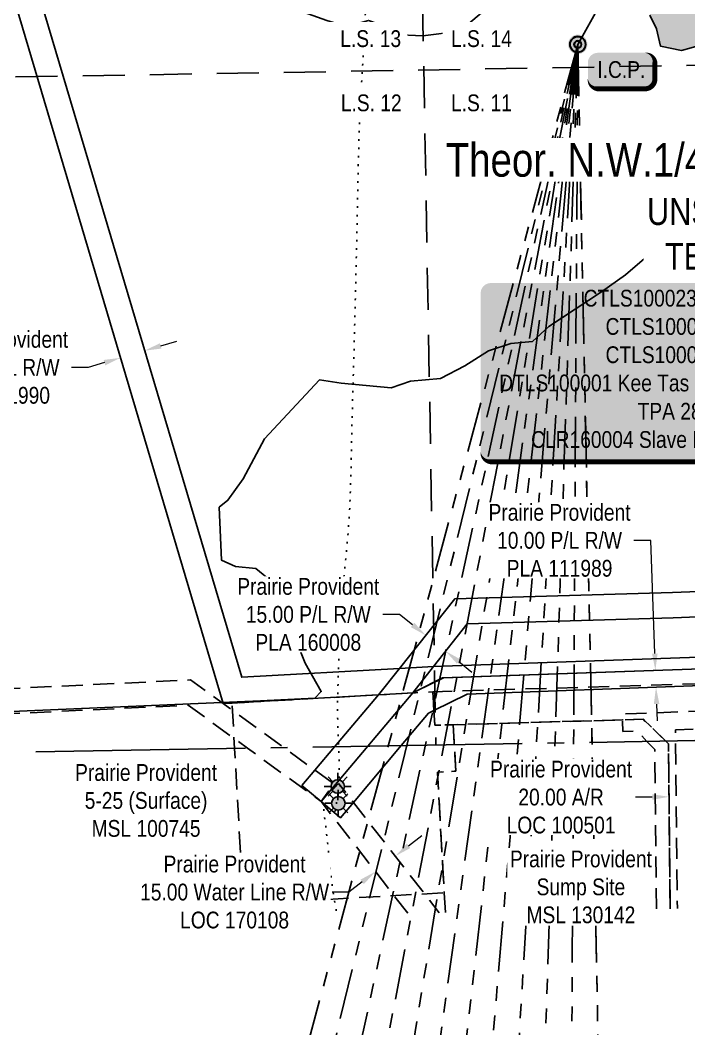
# Model space of a CAD drawing. Extents: x 570482 to 581403, y 6264409 to 6273171.
# Drawn here: x 574931 to 575329, y 6270443 to 6271044 of the extents above; entities that cross this region are included whole.
import ezdxf

# ---------------------------------------------------------------- set-up
doc = ezdxf.new("R2010")
doc.units = 0
doc.header["$LTSCALE"] = 5
doc.header["$PDMODE"] = 34
doc.header["$PDSIZE"] = 0.03
for name, pattern in [('foc-ACCESSROAD', [3.75, 2.5, -1.25]), ('foc-DOT', [1, 0.2, -0.8]), ('foc-DRILLPATH', [14.75, 6, -1.75, 1.75, -1.75, 1.75, -1.75]), ('foc-FLOWLINE', [3.75, 2.5, -1.25]), ('foc-LSD', [8, 5, -3]), ('foc-QUARTERLINE', [33, 25, -3, 2, -3])]:
    doc.linetypes.add(name, pattern=pattern)
doc.layers.get('Defpoints').update_dxf_attribs({"color": 9})
for name, color, linetype in [('ABADATA-DRILL', 8, 'foc-DOT'), ('AS-SURFACE IMPACT', 7, 'Continuous'), ('C-SYMBOL', 7, 'Continuous'), ('CG-NOTES', 7, 'Continuous'), ('DRILL-T', 8, 'Continuous'), ('F-AR', 190, 'foc-ACCESSROAD'), ('F-EZE', 190, 'foc-FLOWLINE'), ('F-RW', 190, 'Continuous'), ('F-WS', 190, 'foc-ACCESSROAD'), ('L-MON', 1, 'Continuous'), ('L-QSEC', 8, 'foc-QUARTERLINE'), ('L-SECTION-LSD', 7, 'foc-LSD'), ('L-UNS-T', 3, 'Continuous'), ('P-PDRILLPATH', 12, 'foc-DRILLPATH'), ('T-WATER', 160, 'Continuous'), ('T-WATER-H', 133, 'Continuous'), ('WETLAND', 143, 'Continuous')]:
    doc.layers.add(name, color=color, linetype=linetype)
for name, color, linetype, lineweight in [('F-AR-T', 190, 'Continuous', 9), ('F-RW-T', 190, 'Continuous', 9), ('F-WS-T', 190, 'Continuous', 9)]:
    doc.layers.add(name, color=color, linetype=linetype, lineweight=lineweight)
doc.styles.add('100L', font='ARIALN.TTF', dxfattribs={"height": 11})
doc.styles.add('175L', font='ARIALN.TTF', dxfattribs={"height": 20})
doc.styles.add('80', font='ARIALN.TTF', dxfattribs={"height": 10})
doc.styles.add('80CG', font='ARIALN.TTF', dxfattribs={"height": 10})
doc.styles.add('80L', font='ARIALN.TTF', dxfattribs={"height": 10})
doc.dimstyles.new('Compass 5 000', dxfattribs={"dimscale": 5, "dimtxt": 9, "dimasz": 2, "dimexe": 0.2, "dimexo": 0.0625, "dimgap": 0.5, "dimtad": 0, "dimtih": 1, "dimtoh": 1, "dimzin": 0, "dimdsep": 46, "dimtxsty": '80CG', "dimcen": 0.1, "dimse1": 1, "dimse2": 1, "dimclrd": 256, "dimclrt": 256, "dimaunit": 1, "dimadec": 4, "dimazin": 0, "dimtfac": 0.06, "dimtofl": 0, "dimtmove": 0, "dimatfit": 1, "dimfxl": 0.2, "dimtolj": 1, "dimtzin": 0, "dimlwd": -1, "dimarcsym": 0})

# ---------------------------------------------------------------- blocks, each defined once
blk = doc.blocks.new('*U80')
h = blk.add_hatch(color=255)
edge = h.paths.add_edge_path()
edge.add_line((-159, -54), (159, -54))
edge.add_arc((159, -48), 6, 270, 360)
edge.add_line((165, -48), (165, 46.5))
edge.add_arc((159, 46.5), 6, 0, 90)
edge.add_line((159, 52.5), (-159, 52.5))
edge.add_arc((-159, 46.5), 6, 90, 180)
edge.add_line((-165, 46.5), (-165, -48))
edge.add_arc((-159, -48), 6, 180, 270)
at = {"color": 44, "flags": 128}
blk.add_lwpolyline([(-159, -54, 3, 3, 0), (159, -54, 3, 3, 0.414214), (165, -48, 3, 3, 0), (165, 46.5, 3, 0, 0.414214), (159, 52.5, 0, 0, 0), (-159, 52.5, 0, 0, 0.414214), (-165, 46.5, 0, 0, 0), (-165, -48, 0, 3, 0.414214)], format="xyseb", close=True, dxfattribs=at)
at = {"color": 44, "style": '80'}
blk.add_attdef('ENTER_TEXT_001', (-35.99, -5), '', height=10, dxfattribs=at)
blk = doc.blocks.new('*D69')
at = {"layer": 'Defpoints', "color": 0, "transparency": 16777216}
for p in [(575235.55, 6270653.57), (575309.26, 6270656.21), (575235.92, 6270643.49)]:
    blk.add_point(p, dxfattribs=at)
at = {"layer": 'F-RW-T', "transparency": 16777216}
for p, q in [((575306.49, 6270733.62), (575296.49, 6270733.62)), ((575308.9, 6270666.2), (575306.49, 6270733.62)), ((575309.98, 6270636.13), (575310.33, 6270626.14))]:
    blk.add_line(p, q, dxfattribs=at)
for points in [[(575310.57, 6270666.26), (575307.24, 6270666.14), (575309.26, 6270656.21)], [(575311.64, 6270636.19), (575308.31, 6270636.07), (575309.62, 6270646.13)]]:
    blk.add_solid(points, dxfattribs=at)
at = {"layer": 'F-RW-T', "transparency": 16777216, "insert": (575252.12, 6270733.62), "char_height": 10, "attachment_point": 5, "style": '80CG', "bg_fill": 3, "box_fill_scale": 1.1, "bg_fill_color": 256, "bg_fill_true_color": 13158600, "bg_fill_transparency": 0}
blk.add_mtext('\\A1;Prairie Provident\\P10.00 P/L R/W\\PPLA 111989', dxfattribs=at)
blk = doc.blocks.new('*D71')
at = {"layer": 'Defpoints', "color": 0, "transparency": 16777216}
for p in [(575317.39, 6270580.87), (575317.48, 6270572.18), (575337.47, 6270572.39)]:
    blk.add_point(p, dxfattribs=at)
at = {"layer": 'F-AR-T', "transparency": 16777216}
for p, q in [((575307.39, 6270580.76), (575297.39, 6270580.66)), ((575347.38, 6270581.18), (575357.38, 6270581.28))]:
    blk.add_line(p, q, dxfattribs=at)
for points in [[(575307.37, 6270582.43), (575307.41, 6270579.1), (575317.39, 6270580.87)], [(575347.36, 6270582.84), (575347.4, 6270579.51), (575337.38, 6270581.07)]]:
    blk.add_solid(points, dxfattribs=at)
at = {"layer": 'F-AR-T', "transparency": 16777216, "insert": (575253.03, 6270580.66), "char_height": 10, "attachment_point": 5, "style": '80CG', "bg_fill": 3, "box_fill_scale": 1.1, "bg_fill_color": 256, "bg_fill_true_color": 13158600, "bg_fill_transparency": 0}
blk.add_mtext('\\A1;Prairie Provident\\P20.00 A/R\\PLOC 100501', dxfattribs=at)
blk = doc.blocks.new('*D73')
at = {"layer": 'Defpoints', "color": 0, "transparency": 16777216}
for p in [(575001.74, 6270856.74), (574987.36, 6270852.46), (574990.36, 6270842.38)]:
    blk.add_point(p, dxfattribs=at)
at = {"layer": 'F-RW-T', "transparency": 16777216}
for p, q in [((575014.33, 6270849.51), (575023.91, 6270852.36)), ((574980.77, 6270839.53), (574971.19, 6270836.68)), ((574971.19, 6270836.68), (574961.19, 6270836.68))]:
    blk.add_line(p, q, dxfattribs=at)
for points in [[(575013.85, 6270851.11), (575014.8, 6270847.91), (575004.74, 6270846.66)], [(574980.3, 6270841.13), (574981.25, 6270837.94), (574990.36, 6270842.38)]]:
    blk.add_solid(points, dxfattribs=at)
at = {"layer": 'F-RW-T', "transparency": 16777216, "insert": (574916.82, 6270836.68), "char_height": 10, "attachment_point": 5, "style": '80CG'}
blk.add_mtext('\\A1;Prairie Provident\\P15.00 P/L R/W\\PPLA 111990', dxfattribs=at)
blk = doc.blocks.new('*D74')
at = {"layer": 'Defpoints', "color": 0, "transparency": 16777216}
for p in [(575171.96, 6270676.57), (575172.35, 6270677.06), (575183.78, 6270667.19)]:
    blk.add_point(p, dxfattribs=at)
at = {"layer": 'F-RW-T', "transparency": 16777216}
for p, q in [((575156.69, 6270689.5), (575146.69, 6270689.5)), ((575164.52, 6270683.28), (575156.69, 6270689.5)), ((575192, 6270661.45), (575199.83, 6270655.23))]:
    blk.add_line(p, q, dxfattribs=at)
for points in [[(575165.56, 6270684.58), (575163.48, 6270681.97), (575172.35, 6270677.06)], [(575193.03, 6270662.76), (575190.96, 6270660.15), (575184.16, 6270667.67)]]:
    blk.add_solid(points, dxfattribs=at)
at = {"layer": 'F-RW-T', "transparency": 16777216, "insert": (575102.32, 6270689.5), "char_height": 10, "attachment_point": 5, "style": '80CG', "bg_fill": 3, "box_fill_scale": 1.1, "bg_fill_color": 256, "bg_fill_true_color": 13158600, "bg_fill_transparency": 0}
blk.add_mtext('\\A1;Prairie Provident\\P15.00 P/L R/W\\PPLA 160008', dxfattribs=at)
blk = doc.blocks.new('*D81')
at = {"layer": 'Defpoints', "color": 0, "transparency": 16777216}
for p in [(575142.38, 6270536.34), (575176.77, 6270516.51), (575164.92, 6270507.31)]:
    blk.add_point(p, dxfattribs=at)
at = {"layer": 'F-RW-T', "transparency": 16777216}
for p, q in [((575162.12, 6270551.67), (575170.02, 6270557.81)), ((575134.48, 6270530.21), (575126.58, 6270524.08)), ((575126.58, 6270524.08), (575116.58, 6270524.08))]:
    blk.add_line(p, q, dxfattribs=at)
for points in [[(575161.1, 6270552.99), (575163.15, 6270550.36), (575154.23, 6270545.54)], [(575133.46, 6270531.53), (575135.5, 6270528.89), (575142.38, 6270536.34)]]:
    blk.add_solid(points, dxfattribs=at)
at = {"layer": 'F-RW-T', "transparency": 16777216, "insert": (575058.39, 6270524.08), "char_height": 10, "attachment_point": 5, "style": '80CG', "bg_fill": 3, "box_fill_scale": 1.1, "bg_fill_color": 256, "bg_fill_true_color": 13158600, "bg_fill_transparency": 0}
blk.add_mtext('\\A1;Prairie Provident\\P15.00 Water Line R/W\\PLOC 170108', dxfattribs=at)
blk = doc.blocks.new('GAS')
h = blk.add_hatch(color=255)
h.dxf.hatch_style = 1
edge = h.paths.add_edge_path()
edge.add_arc((0, 0), 0.9, 0, 360)
for p, q in [((0, 0.81), (0, 1.62)), ((-0.81, 0), (-1.62, 0)), ((-0.57, 0.57), (-1.14, 1.14)), ((0.57, 0.57), (1.14, 1.14)), ((1.62, 0), (0.81, 0)), ((-0.57, -0.57), (-1.14, -1.14)), ((0, -0.81), (0, -1.62)), ((1.14, -1.14), (0.57, -0.57))]:
    blk.add_line(p, q)
blk.add_circle((0, 0), 0.8)
blk = doc.blocks.new('plbh')
at = {"layer": 'L-MON'}
h = blk.add_hatch(color=255, dxfattribs=at)
h.dxf.hatch_style = 1
edge = h.paths.add_edge_path()
edge.add_arc((0, 0), 1.16, 0, 360)
h = blk.add_hatch(color=256, dxfattribs=at)
h.dxf.hatch_style = 1
h.paths.add_polyline_path([(-0.96, 0, 1), (0.96, 0, 1)])
h.paths.add_polyline_path([(0.91, 0, -1), (-0.91, 0, -1)], flags=16)
h.paths.add_polyline_path([(0.45, 0, -1), (-0.45, 0, -1)], flags=0)
h = blk.add_hatch(color=256, dxfattribs=at)
h.dxf.hatch_style = 1
h.paths.add_polyline_path([(-0.45, 0, 1), (0.45, 0, 1)])
h.paths.add_polyline_path([(0.4, 0, -1), (-0.4, 0, -1)], flags=16)
at = {"layer": 'L-MON', "color": 240}
for radius in [0.96, 0.91, 0.45, 0.4]:
    blk.add_circle((0, 0), radius, dxfattribs=at)
blk = doc.blocks.new('*U94')
h = blk.add_hatch(color=254)
edge = h.paths.add_edge_path()
edge.add_line((-14, -11.5), (14, -11.5))
edge.add_arc((14, -5.5), 6, 270, 360)
edge.add_line((20, -5.5), (20, 4))
edge.add_arc((14, 4), 6, 0, 90)
edge.add_line((14, 10), (-14, 10))
edge.add_arc((-14, 4), 6, 90, 180)
edge.add_line((-20, 4), (-20, -5.5))
edge.add_arc((-14, -5.5), 6, 180, 270)
at = {"color": 1, "flags": 128}
blk.add_lwpolyline([(-14, -11.5, 3, 3, 0), (14, -11.5, 3, 3, 0.414214), (20, -5.5, 3, 3, 0), (20, 4, 3, 0, 0.414214), (14, 10, 0, 0, 0), (-14, 10, 0, 0, 0.414214), (-20, 4, 0, 0, 0), (-20, -5.5, 0, 3, 0.414214)], format="xyseb", close=True, dxfattribs=at)
blk.add_lwpolyline([(-18.59, -4.6, 0, 10, 0), (0, 0, 5, 5, 0)], format="xyseb", dxfattribs=at)
at = {"color": 1, "style": '80'}
blk.add_attdef('ENTER_TEXT_001', (-35.99, -5), '', height=10, dxfattribs=at)

msp = doc.modelspace()

# ---------------------------------------------------------------- hatches: boundary and pattern name
at = {"layer": 'T-WATER-H'}
h = msp.add_hatch(color=256, dxfattribs=at)
h.dxf.hatch_style = 1
edge = h.paths.add_edge_path()
edge.add_line((575324.748, 6271025.452), (575312.213, 6271028.135))
edge.add_line((575312.213, 6271028.135), (575309.847, 6271038.342))
edge.add_line((575309.847, 6271038.342), (575306.03, 6271046.455))
edge.add_line((575306.03, 6271046.455), (575303.876, 6271055.091))
edge.add_line((575303.876, 6271055.091), (575304.966, 6271067.583))
edge.add_line((575304.966, 6271067.583), (575319.029, 6271070.403))
edge.add_line((575319.029, 6271070.403), (575329.873, 6271077.721))
edge.add_line((575329.873, 6271077.721), (575338.153, 6271080.215))
edge.add_line((575338.153, 6271080.215), (575345.774, 6271085.683))
edge.add_line((575345.774, 6271085.683), (575352.181, 6271086.705))
edge.add_line((575352.181, 6271086.705), (575362.051, 6271089.55))
edge.add_line((575362.051, 6271089.55), (575370.696, 6271087.971))
edge.add_line((575370.696, 6271087.971), (575380.453, 6271095.981))
edge.add_line((575380.453, 6271095.981), (575390.468, 6271095.582))
edge.add_line((575390.468, 6271095.582), (575395.087, 6271099.195))
edge.add_line((575395.087, 6271099.195), (575396.281, 6271105.171))
edge.add_line((575396.281, 6271105.171), (575402.192, 6271102.95))
edge.add_line((575402.192, 6271102.95), (575409.846, 6271107.461))
edge.add_line((575409.846, 6271107.461), (575420.497, 6271111.054))
edge.add_line((575420.497, 6271111.054), (575423.988, 6271116.283))
edge.add_line((575423.988, 6271116.283), (575430.945, 6271115.969))
edge.add_line((575430.945, 6271115.969), (575436.363, 6271125.304))
edge.add_line((575436.363, 6271125.304), (575442.6, 6271125.296))
edge.add_line((575442.6, 6271125.296), (575445.916, 6271124.195))
edge.add_line((575445.916, 6271124.195), (575448.621, 6271123.228))
edge.add_line((575448.621, 6271123.228), (575453.299, 6271127.822))
edge.add_line((575453.299, 6271127.822), (575459.49, 6271125.964))
edge.add_line((575459.49, 6271125.964), (575462.9, 6271129.112))
edge.add_line((575462.9, 6271129.112), (575467.727, 6271130.16))
edge.add_line((575467.727, 6271130.16), (575466.563, 6271138.255))
edge.add_line((575466.563, 6271138.255), (575470.023, 6271139.475))
edge.add_line((575470.023, 6271139.475), (575471.12, 6271149.512))
edge.add_line((575471.12, 6271149.512), (575480.856, 6271156.321))
edge.add_line((575480.856, 6271156.321), (575494.222, 6271153.432))
edge.add_line((575494.222, 6271153.432), (575489.607, 6271148.973))
edge.add_line((575489.607, 6271148.973), (575488.261, 6271144.995))
edge.add_line((575488.261, 6271144.995), (575487.551, 6271136.208))
edge.add_line((575487.551, 6271136.208), (575488.09, 6271126.172))
edge.add_arc((575235.517, 6271352.971), 339.456, 285.240048, 318.077608, ccw=False)

# ---------------------------------------------------------------- linework, layer by layer
at = {"layer": 'ABADATA-DRILL', "flags": 128}
for points in [[(575118.839, 6270587.761), (575118.839, 6270587.761), (575118.83, 6270587.711), (575118.628, 6270586.667), (575118.355, 6270585.722), (575118.361, 6270584.842), (575118.665, 6270584.077), (575119.232, 6270583.677), (575119.946, 6270583.46), (575120.551, 6270583.181), (575120.915, 6270583.507), (575121.187, 6270584.542), (575121.346, 6270585.675), (575121.33, 6270586.065), (575121.337, 6270586.205), (575121.363, 6270586.456), (575121.372, 6270587.076), (575121.292, 6270588.165), (575121.146, 6270589.632), (575120.965, 6270591.349), (575120.78, 6270593.306), (575120.671, 6270595.505), (575120.668, 6270597.935), (575120.72, 6270600.647), (575120.687, 6270603.626), (575120.538, 6270606.894), (575120.374, 6270610.502), (575120.243, 6270614.52), (575120.114, 6270618.959), (575119.937, 6270623.836), (575119.772, 6270629.134), (575119.751, 6270634.795), (575119.867, 6270640.648), (575120.021, 6270646.591), (575120.192, 6270652.715), (575120.417, 6270659.21), (575120.684, 6270666.126), (575120.954, 6270673.392), (575121.25, 6270680.949), (575121.61, 6270688.786), (575122.177, 6270696.858), (575122.937, 6270705.263), (575123.784, 6270713.849), (575124.648, 6270722.616), (575125.479, 6270731.542), (575126.248, 6270740.627), (575126.863, 6270749.85), (575127.298, 6270759.159), (575127.61, 6270768.556), (575127.842, 6270778.041), (575128.023, 6270787.526), (575128.233, 6270797.031), (575128.474, 6270806.557), (575128.724, 6270816.093), (575128.985, 6270825.589), (575129.265, 6270835.116), (575129.526, 6270844.642), (575129.761, 6270853.888), (575130.012, 6270863.394), (575130.253, 6270872.899), (575130.503, 6270882.405), (575130.734, 6270891.911), (575130.955, 6270901.417), (575131.205, 6270910.942), (575131.416, 6270920.458), (575131.587, 6270929.922), (575131.738, 6270939.436), (575131.907, 6270949.051), (575132.149, 6270958.447), (575132.4, 6270967.973), (575132.64, 6270977.489), (575133.041, 6270987.017), (575133.561, 6270996.538), (575134.102, 6271006.059), (575134.663, 6271015.511), (575135.164, 6271025.001), (575135.665, 6271034.501), (575136.187, 6271043.982), (575136.679, 6271053.403), (575137.23, 6271062.914), (575137.78, 6271072.445), (575138.301, 6271081.946), (575138.803, 6271091.376), (575139.303, 6271100.927), (575139.994, 6271110.391), (575140.876, 6271119.868), (575141.767, 6271129.345), (575142.659, 6271138.823), (575143.56, 6271148.32), (575144.411, 6271157.817), (575145.192, 6271167.292), (575146.014, 6271176.748), (575146.885, 6271186.205), (575147.727, 6271195.682), (575148.598, 6271205.189), (575149.439, 6271214.665), (575150.221, 6271224.081), (575151.063, 6271233.557), (575151.884, 6271243.053), (575152.634, 6271252.568), (575153.415, 6271262.064), (575154.246, 6271271.58), (575155.087, 6271281.056), (575155.869, 6271290.542), (575156.62, 6271300.017), (575157.371, 6271309.512), (575158.082, 6271318.996), (575158.723, 6271328.489), (575159.314, 6271338.001), (575159.835, 6271347.492), (575160.277, 6271356.941), (575160.588, 6271366.398), (575160.738, 6271375.942), (575160.889, 6271385.466), (575161.019, 6271395), (575161.229, 6271404.526), (575161.59, 6271414.053), (575161.658, 6271415.965)], [(575119.202, 6270577.747), (575119.002, 6270574.923), (575118.861, 6270573.311), (575118.368, 6270572.342), (575117.471, 6270572.126), (575116.693, 6270572.572), (575115.683, 6270573.164), (575114.531, 6270573.814), (575113.46, 6270574.425), (575112.491, 6270574.908), (575111.764, 6270575.295), (575111.35, 6270574.947), (575111.352, 6270574.837), (575111.354, 6270574.717), (575111.389, 6270574.478), (575111.482, 6270573.709), (575111.604, 6270572.501), (575111.763, 6270570.884), (575112.018, 6270568.898), (575112.341, 6270566.504), (575112.7, 6270563.749), (575113.045, 6270560.685), (575113.416, 6270557.241), (575113.823, 6270553.488), (575114.255, 6270549.425), (575114.723, 6270545.082), (575115.188, 6270540.3), (575115.705, 6270535.398), (575116.307, 6270530.248), (575117.074, 6270524.841), (575117.951, 6270519.366), (575118.825, 6270514.131), (575119.434, 6270510.786)]]:
    msp.add_lwpolyline(points, dxfattribs=at)
at = {"layer": 'F-AR', "flags": 128}
for points in [[(574674.52, 6270633.306), (574754.311, 6270637.147), (574784.452, 6270638.598), (575032.125, 6270650.52), (575057.105, 6270632.42), (575087.778, 6270610.189), (575106.224, 6270596.831), (575117.64, 6270588.56), (575109.995, 6270578.052), (575066.142, 6270609.818), (575058.049, 6270615.69), (575030.784, 6270635.444), (574784.716, 6270623.651), (574754.575, 6270622.206), (574674.784, 6270618.38)], [(575318.078, 6270514.19), (575317.066, 6270612.517), (575315.422, 6270614.093), (575301.924, 6270627.079), (575289.57, 6270626.722), (575188.721, 6270623.813), (575187.408, 6270623.775), (575178.707, 6270623.524), (575177.739, 6270623.496), (575177.247, 6270632.281), (575176.621, 6270643.455), (575336.689, 6270648.247), (575336.7, 6270647.204), (575336.858, 6270631.935), (575336.87, 6270630.77), (575336.966, 6270621.435), (575337.037, 6270614.464), (575338.067, 6270514.533)], [(575161.657, 6270511.509), (575153.496, 6270522.021), (575109.995, 6270578.052), (575120.357, 6270588.889), (575129.193, 6270577.55), (575171.667, 6270523.052), (575180.412, 6270511.831)]]:
    msp.add_lwpolyline(points, dxfattribs=at)
at = {"layer": 'F-EZE', "flags": 128}
msp.add_lwpolyline([(575309.854, 6270514.049), (575308.876, 6270609.016), (575304.222, 6270613.901), (575298.431, 6270619.994), (575289.831, 6270619.745), (575289.57, 6270626.722), (575289.438, 6270630.233), (575298.082, 6270630.484), (575336.858, 6270631.935), (575346.847, 6270632.309), (575521.668, 6270638.849), (575521.798, 6270635.388), (575522.06, 6270628.361), (575508.047, 6270627.837), (575346.889, 6270621.807), (575344.53, 6270621.718), (575336.966, 6270621.435), (575321.25, 6270620.847), (575321.318, 6270614.194), (575322.347, 6270514.264)], dxfattribs=at)
at = {"layer": 'F-RW'}
for points in [[(574907.963, 6271172.055), (575062.617, 6270652.061), (575156.702, 6270657.355), (575176.927, 6270658.492), (575346.44, 6270664.545), (575346.528, 6270657.546), (575346.641, 6270648.632), (575346.654, 6270647.571), (575346.847, 6270632.309), (575346.873, 6270630.237), (575346.936, 6270624.048), (575346.913, 6270621.807), (575347.033, 6270614.636), (575347.102, 6270607.954), (575348.062, 6270514.704)], [(575338.067, 6270514.533), (575337.038, 6270614.464), (575336.966, 6270621.435), (575336.87, 6270630.77), (575336.858, 6270631.935), (575336.699, 6270647.204), (575336.688, 6270648.247), (575336.629, 6270653.893), (575336.598, 6270657.186), (575182.851, 6270651.69), (575182.446, 6270651.587), (575167.051, 6270643.975), (575164.601, 6270642.768), (575144.119, 6270641.605), (575072.454, 6270637.566), (575056.864, 6270636.689), (575051.623, 6270636.393), (574896.173, 6271159.068)], [(575383.314, 6270690.01), (575319.893, 6270687.583), (575196.991, 6270684.01), (575176.952, 6270658.493), (575164.601, 6270642.768), (575137.842, 6270611.046), (575109.995, 6270578.052), (575098.526, 6270587.709), (575106.229, 6270596.819), (575118.019, 6270610.707), (575144.115, 6270641.571), (575156.702, 6270657.355), (575189.618, 6270698.799), (575319.389, 6270702.568), (575386.105, 6270705.121)], [(575336.7, 6270647.204), (575196.973, 6270642.052), (575177.247, 6270632.281), (575174.045, 6270630.696), (575157.757, 6270611.388), (575129.193, 6270577.55), (575121.482, 6270568.416), (575109.995, 6270578.052), (575137.842, 6270611.046), (575164.601, 6270642.768), (575167.049, 6270643.983), (575182.432, 6270651.669), (575336.598, 6270657.186)]]:
    msp.add_lwpolyline(points, dxfattribs=at)
at = {"layer": 'F-WS', "flags": 128}
msp.add_lwpolyline([(575177.247, 6270632.281), (575177.739, 6270623.496), (575178.707, 6270623.524), (575187.408, 6270623.775), (575188.721, 6270623.813), (575189.115, 6270616.821), (575189.391, 6270611.93), (575190.28, 6270596.183), (575179.318, 6270595.553), (575183.38, 6270523.716), (575063.635, 6270516.924), (575058.388, 6270609.686), (575057.991, 6270616.717), (575056.864, 6270636.691), (575072.454, 6270637.562), (575143.998, 6270641.605), (575164.601, 6270642.769), (575166.214, 6270642.86), (575176.621, 6270643.455), (575177.247, 6270632.281)], close=True, dxfattribs=at)
msp.add_lwpolyline([(575184.048, 6270511.893), (575183.38, 6270523.716), (575179.318, 6270595.553), (575190.28, 6270596.183), (575189.391, 6270611.93), (575189.115, 6270616.821), (575188.721, 6270623.813), (575289.57, 6270626.722), (575301.924, 6270627.079), (575315.422, 6270614.093), (575317.066, 6270612.517), (575318.078, 6270514.19)], dxfattribs=at)
at = {"layer": 'L-QSEC'}
msp.add_line((574774.996, 6270604.844), (575581.704, 6270618.676), dxfattribs=at)
at = {"layer": 'L-SECTION-LSD'}
for p, q in [((575164.053, 6271416.006), (575178.345, 6270611.76)), ((574767.89, 6271006.972), (576381.154, 6271034.624))]:
    msp.add_line(p, q, dxfattribs=at)
at = {"layer": 'P-PDRILLPATH'}
for p, q in [((575383.996, 6271246.209), (575262.975, 6271029.144)), ((575262.975, 6271029.144), (574854.206, 6269516.668)), ((574894.184, 6269517.354), (575262.975, 6271029.144)), ((575262.975, 6271029.144), (574934.161, 6269518.04)), ((574974.138, 6269518.726), (575262.975, 6271029.144)), ((575262.975, 6271029.144), (575014.115, 6269519.412)), ((575054.092, 6269520.097), (575262.975, 6271029.144)), ((575262.975, 6271029.144), (575094.069, 6269520.783)), ((575134.046, 6269521.469), (575262.975, 6271029.144)), ((575262.975, 6271029.144), (575174.024, 6269522.155)), ((575214.001, 6269522.841), (575262.975, 6271029.144)), ((575253.978, 6269523.527), (575262.975, 6271029.144)), ((575293.666, 6269523.608), (575262.975, 6271029.144))]:
    msp.add_line(p, q, dxfattribs=at)
at = {"layer": 'P-PDRILLPATH', "flags": 128}
msp.add_lwpolyline([(575262.975, 6271029.144), (575293.666, 6269523.608)], dxfattribs=at)
at = {"layer": 'T-WATER'}
msp.add_lwpolyline([(575488.09, 6271126.172, -0.1442695), (575324.748, 6271025.452)], format="xyb", dxfattribs=at)
msp.add_lwpolyline([(575324.738, 6271025.453), (575324.748, 6271025.452), (575312.213, 6271028.135), (575309.847, 6271038.342), (575306.03, 6271046.455)], dxfattribs=at)
at = {"layer": 'WETLAND', "flags": 128}
for points in [[(575099.439, 6271048.362), (575113.305, 6271043.358), (575125.244, 6271039.893), (575138.301, 6271043.386), (575148.506, 6271039.892), (575153.325, 6271034.981), (575170.617, 6271034.225), (575192.713, 6271037.01), (575205.621, 6271047.958)], [(575345.781, 6270916.305), (575319.133, 6270910.303), (575305.621, 6270903.926), (575291.359, 6270891.923), (575277.097, 6270881.795), (575245.79, 6270861.094), (575235.922, 6270852.17), (575222.999, 6270850.996), (575209.841, 6270846.534), (575195.744, 6270837.611), (575181.176, 6270830.097), (575163.319, 6270828.453), (575151.806, 6270824.461), (575121.967, 6270827.279), (575109.044, 6270829.392), (575076.302, 6270794.126), (575063.48, 6270770.345), (575054.443, 6270757.55), (575049.171, 6270753.41), (575050.678, 6270721.799), (575058.962, 6270718.036), (575071.011, 6270716.907), (575080.801, 6270709.004), (575088.708, 6270696.209), (575092.85, 6270679.274), (575100.381, 6270660.458), (575110.098, 6270643.586), (575106.309, 6270639.567), (575073.744, 6270638.152), (574674.738, 6270621.004)]]:
    msp.add_lwpolyline(points, dxfattribs=at)

# ---------------------------------------------------------------- block references
at = {"layer": 'CG-NOTES', "color": 3}
ref = msp.add_blockref('*U94', (575288.991, 6271014.151), dxfattribs=dict(at, xscale=0.9998298167428145, yscale=0.9998298167428145, zscale=0.9998298167428145))
ref.add_attrib('ENTER_TEXT_001', 'I.C.P.', (575274.615, 6271009.148), dxfattribs={"layer": '0', "color": 1, "height": 9.9983, "style": '80'})
at = {"layer": 'L-MON', "xscale": 4.997878399999975, "yscale": 4.997878399999975, "zscale": 9.995756799999942}
msp.add_blockref('plbh', (575262.975, 6271029.144), dxfattribs=at)

# ---------------------------------------------------------------- dimensions: what is measured, and where the dimension line sits
at = {"layer": 'F-RW-T'}
dim = msp.add_aligned_dim(p1=(575001.744, 6270856.737), p2=(574987.362, 6270852.459), distance=10.512, text='Prairie Provident\\P15.00 P/L R/W\\PPLA 111990', dimstyle='Compass 5 000', dxfattribs=at)
dim.commit()
dim.dimension.update_dxf_attribs({"geometry": '*D73', "text_midpoint": (574916.823, 6270836.682)})

# ---------------------------------------------------------------- next in the draw order: texts
at = {"layer": 'C-SYMBOL', "color": 3, "insert": (575373.873, 6270970.312), "char_height": 19.99151, "width": 379.30692, "attachment_point": 2, "style": '175L', "bg_fill": 3, "box_fill_scale": 1.15, "bg_fill_color": 256, "bg_fill_true_color": 256, "bg_fill_transparency": 0}
msp.add_mtext('Theor. N.W.1/4 Sec. 25-87-12-W.5M.', dxfattribs=at)
at = {"layer": 'L-SECTION-LSD', "attachment_point": 1, "style": '100L', "bg_fill": 3, "box_fill_scale": 1.5, "bg_fill_color": 256, "bg_fill_transparency": 0}
for s, width, insert, char_height in [('\\pi1.9036;L.S. 13', 36.83422, (575119.467, 6271037.569), 9.99576), ('L.S. 14', 36.9982, (575187.398, 6271037.569), 9.9958), ('\\pi2.2425;L.S. 12', 37.11172, (575119.467, 6270999.301), 9.99576), ('L.S. 11', 36.4495, (575187.398, 6270999.301), 9.9958)]:
    msp.add_mtext_dynamic_manual_height_columns(s, width=width, gutter_width=55, heights=[0], dxfattribs=dict(at, insert=insert, char_height=char_height))
at = {"layer": 'L-UNS-T', "color": 3, "insert": (575367.851, 6270916.107), "char_height": 15.99321, "attachment_point": 5, "style": '80L', "bg_fill": 3, "box_fill_scale": 1.15, "bg_fill_color": 256, "bg_fill_true_color": 256, "bg_fill_transparency": 0}
msp.add_mtext_dynamic_manual_height_columns('UNSURVEYED TERRITORY', width=126.41375, gutter_width=47.5, heights=[0], dxfattribs=at)

# ---------------------------------------------------------------- next in the draw order: dimensions: what is measured, and where the dimension line sits
at = {"layer": 'F-AR-T'}
dim = msp.add_linear_dim(base=(575317.392, 6270580.868), p1=(575337.471, 6270572.39), p2=(575317.481, 6270572.184), angle=180.590234, text='Prairie Provident\\P20.00 A/R\\PLOC 100501', dimstyle='Compass 5 000', override={"dimtfill": 1}, dxfattribs=at)
dim.commit()
dim.dimension.update_dxf_attribs({"geometry": '*D71', "text_midpoint": (575253.027, 6270580.662), "dimtype": 161})
at = {"layer": 'F-RW-T'}
dim = msp.add_aligned_dim(p1=(575183.779, 6270667.187), p2=(575171.964, 6270676.571), distance=-0.619, text='Prairie Provident\\P15.00 P/L R/W\\PPLA 160008', dimstyle='Compass 5 000', override={"dimtfill": 1}, dxfattribs=at)
dim.commit()
dim.dimension.update_dxf_attribs({"geometry": '*D74', "text_midpoint": (575102.323, 6270689.495)})
dim = msp.add_linear_dim(base=(575142.377, 6270536.341), p1=(575176.768, 6270516.506), p2=(575164.92, 6270507.307), angle=217.825332, text='Prairie Provident\\P15.00 Water Line R/W\\PLOC 170108', dimstyle='Compass 5 000', override={"dimtfill": 1}, dxfattribs=at)
dim.commit()
dim.dimension.update_dxf_attribs({"geometry": '*D81', "text_midpoint": (575058.394, 6270524.076), "dimtype": 161})

# ---------------------------------------------------------------- next in the draw order: block references
at = {"layer": 'DRILL-T', "xscale": 5, "yscale": 5, "zscale": 5}
for p in [(575119.87, 6270587.018), (575120.232, 6270577.005)]:
    msp.add_blockref('GAS', p, dxfattribs=at)

# ---------------------------------------------------------------- next in the draw order: texts
at = {"layer": 'F-WS-T', "insert": (575005.613, 6270578.647), "char_height": 9.99576, "attachment_point": 5, "style": '80CG'}
msp.add_mtext('\\A1;Prairie Provident\\P5-25 (Surface)\\PMSL 100745', dxfattribs=at)
at = {"layer": 'F-WS-T', "insert": (575264.849, 6270527.151), "char_height": 9.99576, "attachment_point": 5, "style": '80CG', "bg_fill": 3, "box_fill_scale": 1.15, "bg_fill_color": 256, "bg_fill_true_color": 256, "bg_fill_transparency": 0}
msp.add_mtext('\\A1;Prairie Provident\\PSump Site\\PMSL 130142', dxfattribs=at)

# ---------------------------------------------------------------- next in the draw order: dimensions: what is measured, and where the dimension line sits
at = {"layer": 'F-RW-T'}
dim = msp.add_linear_dim(base=(575309.258, 6270656.208), p1=(575235.915, 6270643.488), p2=(575235.555, 6270653.57), angle=92.049633, text='Prairie Provident\\P10.00 P/L R/W\\PPLA 111989', dimstyle='Compass 5 000', override={"dimtfill": 1}, dxfattribs=at)
dim.commit()
dim.dimension.update_dxf_attribs({"geometry": '*D69', "text_midpoint": (575252.122, 6270733.623), "dimtype": 161})

# ---------------------------------------------------------------- next in the draw order: block references
at = {"layer": 'AS-SURFACE IMPACT'}
ref = msp.add_blockref('*U80', (575370.022, 6270834.467), dxfattribs=dict(at, xscale=0.99957568, yscale=0.99957568, zscale=0.99957568))
ref.add_attrib('ENTER_TEXT_001', 'CTLS100023 Boucher Bros. Lumber Ltd.', (575266.481, 6270872.942), dxfattribs={"layer": '0', "color": 44, "height": 9.99576, "style": '80'})
ref.add_attrib('ENTER_TEXT_002', 'CTLS100024 West Fraser Mills Ltd.', (575279.549, 6270856.105), dxfattribs={"layer": '0', "color": 44, "height": 9.99576, "style": '80'})
ref.add_attrib('ENTER_TEXT_003', 'CTLS100026 West Fraser Mills Ltd.', (575279.549, 6270839.268), dxfattribs={"layer": '0', "color": 44, "height": 9.99576, "style": '80'})
ref.add_attrib('ENTER_TEXT_004', 'DTLS100001 Kee Tas Kee Now Sawmill Limited Partnership', (575216.124, 6270822.431), dxfattribs={"layer": '0', "color": 44, "height": 9.99576, "style": '80'})
ref.add_attrib('ENTER_TEXT_005', 'TPA 2862 STEVE NOSKEY', (575298.644, 6270805.594), dxfattribs={"layer": '0', "color": 44, "height": 9.99576, "style": '80'})
ref.add_attrib('ENTER_TEXT_006', 'CLR160004 Slave Lake Office - Forestry Department', (575235.164, 6270788.757), dxfattribs={"layer": '0', "color": 44, "height": 9.99576, "style": '80'})

doc.saveas('drawing.dxf')
